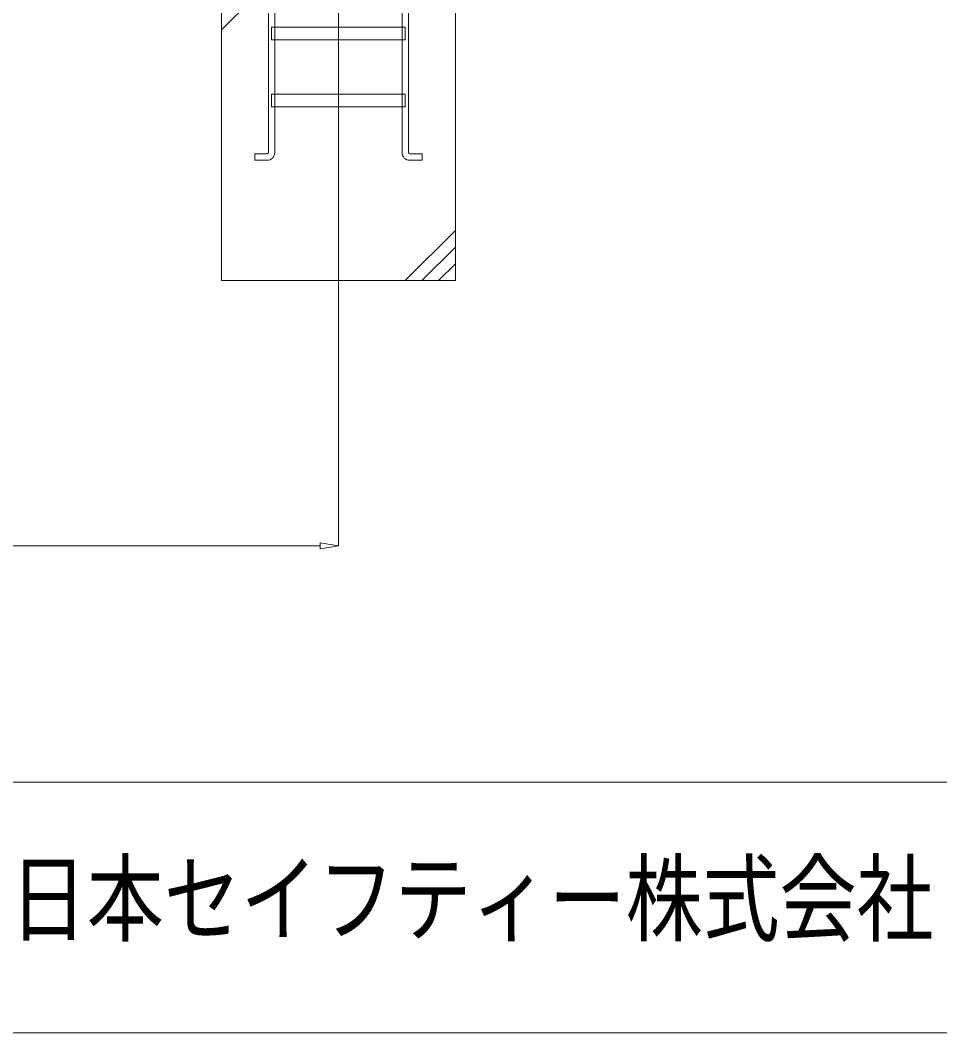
# Model space of a CAD drawing. Units: millimetres, scale not verified. Extents: x -10062 to 10062, y -16938 to 16938.
# Drawn here: x -1115 to 1637, y 3062 to 6092 of the extents above; entities that cross this region are included whole.
import ezdxf
from ezdxf.enums import TextEntityAlignment as Align

# ---------------------------------------------------------------- set-up
doc = ezdxf.new("R2010")
doc.units = ezdxf.units.MM
doc.header["$LTSCALE"] = 90
doc.linetypes.add('CHAIN2', pattern=[12, 9, -1, 1, -1])
doc.linetypes.add('DASHED1', pattern=[1.8, 1.2, -0.6])
for name, color, linetype, lineweight in [('0-9_基礎工事用PCA小', 134, 'Continuous', 18), ('0-B_図面枠', 134, 'Continuous', 18), ('0-C_寸法', 134, 'Continuous', 18), ('1-6_通芯', 134, 'CHAIN2', 18)]:
    doc.layers.add(name, color=color, linetype=linetype, lineweight=lineweight)
doc.styles.add('ＭＳ ゴシック', font='')
doc.styles.get('ＭＳ ゴシック').set_extended_font_data('MS Gothic')

msp = doc.modelspace()

# ---------------------------------------------------------------- linework, layer by layer
at = {"layer": '0-9_基礎工事用PCA小'}
for p, q in [((-512.5, 6062.5), (-362.5, 6212.5)), ((-352.97, 6032.5), (-352.97, 5870.5)), ((27.97, 6032.5), (27.97, 5870.5)), ((-352.97, 5832.5), (-352.97, 5695.5)), ((27.97, 5832.5), (27.97, 5695.5)), ((187.5, 5462.5), (37.5, 5312.5)), ((187.5, 5412.5), (87.5, 5312.5)), ((187.5, 5362.5), (137.5, 5312.5))]:
    msp.add_line(p, q, dxfattribs=at)
at = {"layer": '0-9_基礎工事用PCA小', "linetype": 'DASHED1'}
for p, q in [((-352.97, 6070.5), (-352.97, 6032.5)), ((27.97, 6070.5), (27.97, 6032.5)), ((-352.97, 5870.5), (-352.97, 5832.5)), ((27.97, 5870.5), (27.97, 5832.5))]:
    msp.add_line(p, q, dxfattribs=at)
at = {"layer": '0-9_基礎工事用PCA小'}
for points in [[(-372.02, 5695.55), (-372.02, 6272.5), (-352.97, 6272.5), (-352.97, 6070.5)], [(47.02, 5695.55), (47.02, 6272.5), (27.97, 6272.5), (27.97, 6070.5)], [(-375.98, 5672.5), (-412.97, 5672.5), (-412.97, 5691.55), (-376.03, 5691.55)], [(50.98, 5672.5), (87.98, 5672.5), (87.98, 5691.55), (51.02, 5691.55)]]:
    msp.add_lwpolyline(points, dxfattribs=at)
for points in [[(-512.5, 5312.5), (187.5, 5312.5), (187.5, 6212.5), (-512.5, 6212.5)], [(-362.5, 6070.5), (37.5, 6070.5), (37.5, 6032.5), (-362.5, 6032.5)], [(-362.5, 5870.5), (37.5, 5870.5), (37.5, 5832.5), (-362.5, 5832.5)]]:
    msp.add_lwpolyline(points, close=True, dxfattribs=at)
for centre, radius, start, end in [((-376.03, 5695.55), 4, 270, 360), ((-375.98, 5695.5), 23, 270, 360), ((50.98, 5695.5), 23, 180, 270), ((51.02, 5695.55), 4, 180, 270)]:
    msp.add_arc(centre, radius, start, end, dxfattribs=at)
at = {"layer": '0-B_図面枠'}
msp.add_line((-10062.5, 3812.5), (10062.5, 3812.5), dxfattribs=at)
msp.add_lwpolyline([(-10062.5, 16937.5), (10062.5, 16937.5), (10062.5, 3062.5), (-10062.5, 3062.5)], close=True, dxfattribs=at)
at = {"layer": '0-C_寸法'}
for p, q in [((-162.5, 5311.5), (-162.5, 4518.05)), ((-217.5, 4519.04), (-6507.5, 4519.04)), ((-217.5, 4528.21), (-162.5, 4519.04)), ((-217.5, 4528.21), (-217.5, 4509.87)), ((-162.5, 4519.04), (-217.5, 4509.87))]:
    msp.add_line(p, q, dxfattribs=at)
at = {"layer": '1-6_通芯'}
msp.add_line((-162.5, 5312.5), (-162.5, 7224.5), dxfattribs=at)

# ---------------------------------------------------------------- texts
at = {"layer": '0-B_図面枠', "style": 'ＭＳ ゴシック', "width": 0.8}
msp.add_text('日本セイフティー株式会社', height=211.1, dxfattribs=at).set_placement((-1145.75, 3294.97), align=Align.BOTTOM_LEFT)

doc.saveas('drawing.dxf')
